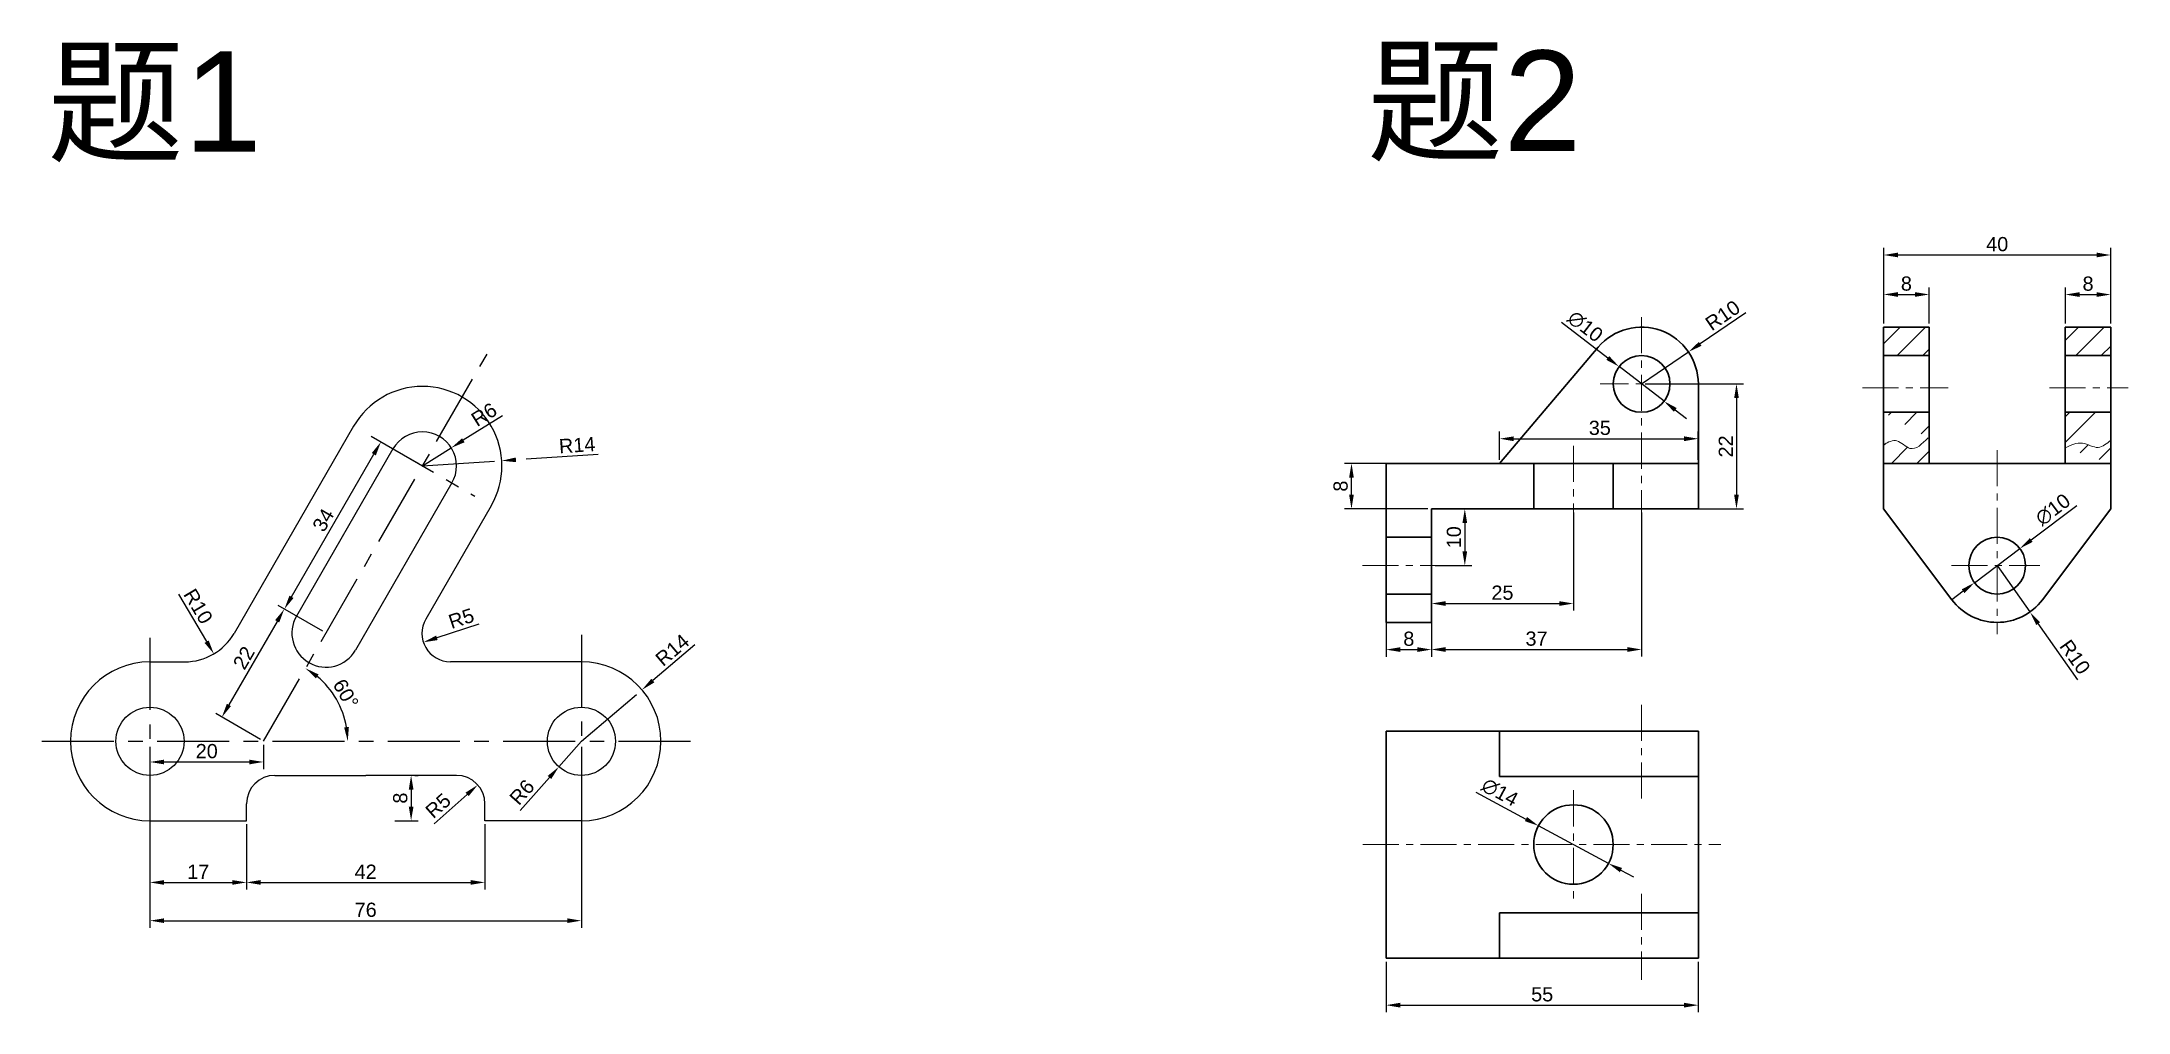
# Model space of a CAD drawing. Header units: millimetres. Extents: x 64 to 432, y 101 to 271.
import ezdxf

# ---------------------------------------------------------------- set-up
doc = ezdxf.new("R2010")
doc.units = ezdxf.units.MM
doc.linetypes.add('CENTER', pattern=[50.8, 31.75, -6.35, 6.35, -6.35])
doc.layers.add('注释', color=7, linetype='CENTER')
doc.styles.get("Standard").update_dxf_attribs({"font": 'arial.ttf'})
doc.dimstyles.new('ISO-25', dxfattribs={"dimtxt": 2.5, "dimasz": 2.5, "dimexe": 1.25, "dimexo": 0.625, "dimtad": 1, "dimtxsty": 'Standard', "dimcen": 2.5, "dimadec": 0, "dimazin": 0, "dimtfac": 1, "dimtmove": 0, "dimatfit": 3, "dimfxl": 1, "dimarcsym": 0})
pattern_1 = [(45, (-679.1364, -1379.2553), (-2.245064, 2.245064), [])]

# ---------------------------------------------------------------- blocks, each defined once
blk = doc.blocks.new('*D1')
at = {"layer": 'Defpoints', "color": 0, "linetype": 'Continuous', "ltscale": 0.4, "transparency": 16777216}
for p in [(83.21, 134.28), (100.21, 134.28), (100.21, 123.43)]:
    blk.add_point(p, dxfattribs=at)
at = {"layer": '注释', "color": 0, "linetype": 'Continuous', "lineweight": -2, "ltscale": 0.4, "transparency": 16777216}
for p, q in [((83.21, 133.66), (83.21, 122.18)), ((100.21, 133.66), (100.21, 122.18)), ((85.71, 123.43), (97.71, 123.43))]:
    blk.add_line(p, q, dxfattribs=at)
at = {"layer": '注释', "color": 0, "linetype": 'Continuous', "ltscale": 0.4, "transparency": 16777216}
for points in [[(85.71, 123.84), (85.71, 123.01), (83.21, 123.43)], [(97.71, 123.84), (97.71, 123.01), (100.21, 123.43)]]:
    blk.add_solid(points, dxfattribs=at)
at = {"layer": '注释', "color": 0, "linetype": 'Continuous', "ltscale": 0.4, "transparency": 16777216, "insert": (91.71, 125.31), "char_height": 2.5, "attachment_point": 5}
blk.add_mtext('17', dxfattribs=at)
blk = doc.blocks.new('*D2')
at = {"layer": 'Defpoints', "color": 0, "linetype": 'Continuous', "ltscale": 0.4, "transparency": 16777216}
for p in [(100.21, 134.28), (142.21, 134.28), (142.21, 123.43)]:
    blk.add_point(p, dxfattribs=at)
at = {"layer": '注释', "color": 0, "linetype": 'Continuous', "lineweight": -2, "ltscale": 0.4, "transparency": 16777216}
for p, q in [((100.21, 133.66), (100.21, 122.18)), ((142.21, 133.66), (142.21, 122.18)), ((102.71, 123.43), (139.71, 123.43))]:
    blk.add_line(p, q, dxfattribs=at)
at = {"layer": '注释', "color": 0, "linetype": 'Continuous', "ltscale": 0.4, "transparency": 16777216}
for points in [[(102.71, 123.84), (102.71, 123.01), (100.21, 123.43)], [(139.71, 123.84), (139.71, 123.01), (142.21, 123.43)]]:
    blk.add_solid(points, dxfattribs=at)
at = {"layer": '注释', "color": 0, "linetype": 'Continuous', "ltscale": 0.4, "transparency": 16777216, "insert": (121.21, 125.31), "char_height": 2.5, "attachment_point": 5}
blk.add_mtext('42', dxfattribs=at)
blk = doc.blocks.new('*D3')
at = {"layer": 'Defpoints', "color": 0, "linetype": 'Continuous', "ltscale": 0.4, "transparency": 16777216}
for p in [(129.21, 142.28), (125.7, 134.28), (129.21, 134.28)]:
    blk.add_point(p, dxfattribs=at)
at = {"layer": '注释', "color": 0, "linetype": 'Continuous', "lineweight": -2, "ltscale": 0.4, "transparency": 16777216}
for p, q in [((129.21, 139.78), (129.21, 136.78)), ((129.84, 142.28), (130.46, 142.28)), ((126.33, 134.28), (130.46, 134.28))]:
    blk.add_line(p, q, dxfattribs=at)
at = {"layer": '注释', "color": 0, "linetype": 'Continuous', "ltscale": 0.4, "transparency": 16777216}
for points in [[(128.8, 139.78), (129.63, 139.78), (129.21, 142.28)], [(128.8, 136.78), (129.63, 136.78), (129.21, 134.28)]]:
    blk.add_solid(points, dxfattribs=at)
at = {"layer": '注释', "color": 0, "linetype": 'Continuous', "ltscale": 0.4, "transparency": 16777216, "insert": (127.31, 138.28), "char_height": 2.5, "attachment_point": 5, "rotation": 90}
blk.add_mtext('8', dxfattribs=at)
blk = doc.blocks.new('*D4')
at = {"layer": 'Defpoints', "color": 0, "ltscale": 0.4, "transparency": 16777216}
for p in [(140.95, 140.6), (137.21, 137.28)]:
    blk.add_point(p, dxfattribs=at)
at = {"layer": '注释', "color": 0, "lineweight": -2, "ltscale": 0.4, "transparency": 16777216}
blk.add_line((133.25, 133.77), (139.08, 138.94), dxfattribs=at)
at = {"layer": '注释', "color": 0, "ltscale": 0.4, "transparency": 16777216}
blk.add_solid([(138.81, 139.25), (139.36, 138.63), (140.95, 140.6)], dxfattribs=at)
at = {"layer": '注释', "color": 0, "ltscale": 0.4, "transparency": 16777216, "insert": (133.97, 136.94), "char_height": 2.5, "attachment_point": 5, "rotation": 41.574}
blk.add_mtext('R5', dxfattribs=at)
blk = doc.blocks.new('*D5')
at = {"layer": 'Defpoints', "color": 0, "ltscale": 0.4, "transparency": 16777216}
for p in [(159.21, 148.28), (155.24, 143.79)]:
    blk.add_point(p, dxfattribs=at)
at = {"layer": '注释', "color": 0, "lineweight": -2, "ltscale": 0.4, "transparency": 16777216}
for p, q in [((159.21, 148.28), (155.24, 143.79)), ((148.43, 136.09), (153.58, 141.92))]:
    blk.add_line(p, q, dxfattribs=at)
at = {"layer": '注释', "color": 0, "ltscale": 0.4, "transparency": 16777216}
blk.add_solid([(153.27, 142.19), (153.89, 141.64), (155.24, 143.79)], dxfattribs=at)
at = {"layer": '注释', "color": 0, "ltscale": 0.4, "transparency": 16777216, "insert": (148.75, 139.32), "char_height": 2.5, "attachment_point": 5, "rotation": 48.518}
blk.add_mtext('R6', dxfattribs=at)
blk = doc.blocks.new('*D6')
at = {"layer": 'Defpoints', "color": 0, "ltscale": 0.4, "transparency": 16777216}
for p in [(169.88, 157.35), (159.21, 148.28)]:
    blk.add_point(p, dxfattribs=at)
at = {"layer": '注释', "color": 0, "lineweight": -2, "ltscale": 0.4, "transparency": 16777216}
for p, q in [((179.19, 165.26), (171.79, 158.97)), ((159.21, 148.28), (169.88, 157.35))]:
    blk.add_line(p, q, dxfattribs=at)
at = {"layer": '注释', "color": 0, "ltscale": 0.4, "transparency": 16777216}
blk.add_solid([(171.52, 159.29), (172.06, 158.65), (169.88, 157.35)], dxfattribs=at)
at = {"layer": '注释', "color": 0, "ltscale": 0.4, "transparency": 16777216, "insert": (175.22, 164.36), "char_height": 2.5, "attachment_point": 5, "rotation": 40.3598}
blk.add_mtext('R14', dxfattribs=at)
blk = doc.blocks.new('*D7')
at = {"layer": 'Defpoints', "color": 0, "ltscale": 0.4, "transparency": 16777216}
for p in [(89.36, 172.28), (94.46, 163.69)]:
    blk.add_point(p, dxfattribs=at)
at = {"layer": '注释', "color": 0, "lineweight": -2, "ltscale": 0.4, "transparency": 16777216}
blk.add_line((88.22, 174.19), (93.19, 165.84), dxfattribs=at)
at = {"layer": '注释', "color": 0, "ltscale": 0.4, "transparency": 16777216}
blk.add_solid([(93.55, 166.05), (92.83, 165.62), (94.46, 163.69)], dxfattribs=at)
at = {"layer": '注释', "color": 0, "ltscale": 0.4, "transparency": 16777216, "insert": (91.7, 172.06), "char_height": 2.5, "attachment_point": 5, "rotation": 300.7182}
blk.add_mtext('R10', dxfattribs=at)
blk = doc.blocks.new('*D8')
at = {"layer": 'Defpoints', "color": 0, "ltscale": 0.4, "transparency": 16777216}
for p in [(131.21, 196.78), (145.18, 197.7)]:
    blk.add_point(p, dxfattribs=at)
at = {"layer": '注释', "color": 0, "lineweight": -2, "ltscale": 0.4, "transparency": 16777216}
for p, q in [((162.18, 198.81), (147.68, 197.86)), ((131.21, 196.78), (145.18, 197.7))]:
    blk.add_line(p, q, dxfattribs=at)
at = {"layer": '注释', "color": 0, "ltscale": 0.4, "transparency": 16777216}
blk.add_solid([(147.65, 198.27), (147.7, 197.44), (145.18, 197.7)], dxfattribs=at)
at = {"layer": '注释', "color": 0, "ltscale": 0.4, "transparency": 16777216, "insert": (158.45, 200.45), "char_height": 2.5, "attachment_point": 5, "rotation": 3.745}
blk.add_mtext('R14', dxfattribs=at)
blk = doc.blocks.new('*D9')
at = {"layer": 'Defpoints', "color": 0, "ltscale": 0.4, "transparency": 16777216}
for p in [(136.29, 199.97), (131.21, 196.78)]:
    blk.add_point(p, dxfattribs=at)
at = {"layer": '注释', "color": 0, "lineweight": -2, "ltscale": 0.4, "transparency": 16777216}
for p, q in [((145.31, 205.63), (138.41, 201.3)), ((131.21, 196.78), (136.29, 199.97))]:
    blk.add_line(p, q, dxfattribs=at)
at = {"layer": '注释', "color": 0, "ltscale": 0.4, "transparency": 16777216}
blk.add_solid([(138.19, 201.65), (138.63, 200.95), (136.29, 199.97)], dxfattribs=at)
at = {"layer": '注释', "color": 0, "ltscale": 0.4, "transparency": 16777216, "insert": (142.06, 205.83), "char_height": 2.5, "attachment_point": 5, "rotation": 32.114}
blk.add_mtext('R6', dxfattribs=at)
blk = doc.blocks.new('*D10')
at = {"layer": 'Defpoints', "color": 0, "ltscale": 0.4, "transparency": 16777216}
for p in [(131.37, 165.72), (136.12, 167.28)]:
    blk.add_point(p, dxfattribs=at)
at = {"layer": '注释', "color": 0, "lineweight": -2, "ltscale": 0.4, "transparency": 16777216}
blk.add_line((141.16, 168.94), (133.75, 166.5), dxfattribs=at)
at = {"layer": '注释', "color": 0, "ltscale": 0.4, "transparency": 16777216}
blk.add_solid([(133.62, 166.9), (133.88, 166.11), (131.37, 165.72)], dxfattribs=at)
at = {"layer": '注释', "color": 0, "ltscale": 0.4, "transparency": 16777216, "insert": (138.05, 169.91), "char_height": 2.5, "attachment_point": 5, "rotation": 18.2375}
blk.add_mtext('R5', dxfattribs=at)
blk = doc.blocks.new('*D11')
at = {"layer": 'Defpoints', "color": 0, "linetype": 'Continuous', "ltscale": 0.4, "transparency": 16777216}
for p in [(123.89, 201.01), (131.21, 196.78), (114.21, 167.34)]:
    blk.add_point(p, dxfattribs=at)
at = {"layer": '注释', "color": 0, "linetype": 'Continuous', "lineweight": -2, "ltscale": 0.4, "transparency": 16777216}
for p, q in [((108.14, 173.73), (122.64, 198.84)), ((130.67, 197.09), (122.81, 201.63)), ((113.67, 167.65), (105.81, 172.19))]:
    blk.add_line(p, q, dxfattribs=at)
at = {"layer": '注释', "color": 0, "linetype": 'Continuous', "ltscale": 0.4, "transparency": 16777216}
for points in [[(122.28, 199.05), (123, 198.63), (123.89, 201.01)], [(107.78, 173.94), (108.5, 173.52), (106.89, 171.56)]]:
    blk.add_solid(points, dxfattribs=at)
at = {"layer": '注释', "color": 0, "linetype": 'Continuous', "ltscale": 0.4, "transparency": 16777216, "insert": (113.75, 187.24), "char_height": 2.5, "attachment_point": 5, "rotation": 60}
blk.add_mtext('34', dxfattribs=at)
blk = doc.blocks.new('*D12')
at = {"layer": 'Defpoints', "color": 0, "linetype": 'Continuous', "ltscale": 0.4, "transparency": 16777216}
for p in [(114.21, 167.34), (95.87, 152.52), (103.21, 148.28)]:
    blk.add_point(p, dxfattribs=at)
at = {"layer": '注释', "color": 0, "linetype": 'Continuous', "lineweight": -2, "ltscale": 0.4, "transparency": 16777216}
for p, q in [((105.62, 169.41), (97.12, 154.69)), ((113.67, 167.65), (105.79, 172.2)), ((102.67, 148.6), (94.79, 153.15))]:
    blk.add_line(p, q, dxfattribs=at)
at = {"layer": '注释', "color": 0, "linetype": 'Continuous', "ltscale": 0.4, "transparency": 16777216}
for points in [[(105.26, 169.62), (105.98, 169.2), (106.87, 171.57)], [(96.76, 154.9), (97.48, 154.48), (95.87, 152.52)]]:
    blk.add_solid(points, dxfattribs=at)
at = {"layer": '注释', "color": 0, "linetype": 'Continuous', "ltscale": 0.4, "transparency": 16777216, "insert": (99.74, 162.99), "char_height": 2.5, "attachment_point": 5, "rotation": 60}
blk.add_mtext('22', dxfattribs=at)
blk = doc.blocks.new('*D13')
at = {"layer": 'Defpoints', "color": 0, "linetype": 'Continuous', "ltscale": 0.4, "transparency": 16777216}
for p in [(83.21, 147.94), (159.21, 147.94), (159.21, 116.69)]:
    blk.add_point(p, dxfattribs=at)
at = {"layer": '注释', "color": 0, "linetype": 'Continuous', "lineweight": -2, "ltscale": 0.4, "transparency": 16777216}
for p, q in [((83.21, 147.31), (83.21, 115.44)), ((159.21, 147.31), (159.21, 115.44)), ((85.71, 116.69), (156.71, 116.69))]:
    blk.add_line(p, q, dxfattribs=at)
at = {"layer": '注释', "color": 0, "linetype": 'Continuous', "ltscale": 0.4, "transparency": 16777216}
for points in [[(85.71, 117.11), (85.71, 116.28), (83.21, 116.69)], [(156.71, 117.11), (156.71, 116.28), (159.21, 116.69)]]:
    blk.add_solid(points, dxfattribs=at)
at = {"layer": '注释', "color": 0, "linetype": 'Continuous', "ltscale": 0.4, "transparency": 16777216, "insert": (121.21, 118.6), "char_height": 2.5, "attachment_point": 5}
blk.add_mtext('76', dxfattribs=at)
blk = doc.blocks.new('*D14')
at = {"layer": 'Defpoints', "color": 0, "linetype": 'Continuous', "ltscale": 0.4, "transparency": 16777216}
for p in [(143.1, 217.37), (117.15, 153.36), (64.15, 148.28), (103.21, 148.28), (178.99, 148.28)]:
    blk.add_point(p, dxfattribs=at)
at = {"layer": '注释', "color": 0, "linetype": 'Continuous', "lineweight": -2, "ltscale": 0.4, "transparency": 16777216}
blk.add_arc((103.21, 148.28), 14.83, 9.6672, 50.3328, dxfattribs=at)
at = {"layer": '注释', "color": 0, "linetype": 'Continuous', "ltscale": 0.4, "transparency": 16777216}
for points in [[(112.44, 159.36), (112.92, 160.05), (110.63, 161.13)], [(118.25, 150.81), (117.42, 150.74), (118.05, 148.28)]]:
    blk.add_solid(points, dxfattribs=at)
at = {"layer": '注释', "color": 0, "linetype": 'Continuous', "ltscale": 0.4, "transparency": 16777216, "insert": (117.71, 156.65), "char_height": 2.5, "attachment_point": 5, "rotation": 300}
blk.add_mtext('60°', dxfattribs=at)
blk = doc.blocks.new('*D15')
at = {"layer": 'Defpoints', "color": 0, "linetype": 'Continuous', "ltscale": 0.4, "transparency": 16777216}
for p in [(83.21, 147.94), (103.21, 148.28), (103.21, 144.64)]:
    blk.add_point(p, dxfattribs=at)
at = {"layer": '注释', "color": 0, "linetype": 'Continuous', "lineweight": -2, "ltscale": 0.4, "transparency": 16777216}
for p, q in [((83.21, 147.31), (83.21, 143.39)), ((103.21, 147.66), (103.21, 143.39)), ((85.71, 144.64), (100.71, 144.64))]:
    blk.add_line(p, q, dxfattribs=at)
at = {"layer": '注释', "color": 0, "linetype": 'Continuous', "ltscale": 0.4, "transparency": 16777216}
for points in [[(85.71, 145.05), (85.71, 144.22), (83.21, 144.64)], [(100.71, 145.05), (100.71, 144.22), (103.21, 144.64)]]:
    blk.add_solid(points, dxfattribs=at)
at = {"layer": '注释', "color": 0, "linetype": 'Continuous', "ltscale": 0.4, "transparency": 16777216, "insert": (93.21, 146.54), "char_height": 2.5, "attachment_point": 5}
blk.add_mtext('20', dxfattribs=at)
blk = doc.blocks.new('*D34')
at = {"layer": 'Defpoints', "color": 0, "linetype": 'Continuous', "ltscale": 0.2, "transparency": 16777216}
for p in [(294.86, 197.22), (308.95, 197.22), (308.95, 189.22)]:
    blk.add_point(p, dxfattribs=at)
at = {"layer": '注释', "color": 0, "linetype": 'Continuous', "lineweight": -2, "ltscale": 0.2, "transparency": 16777216}
for p, q in [((308.33, 197.22), (293.61, 197.22)), ((294.86, 191.72), (294.86, 194.72)), ((308.33, 189.22), (293.61, 189.22))]:
    blk.add_line(p, q, dxfattribs=at)
at = {"layer": '注释', "color": 0, "linetype": 'Continuous', "ltscale": 0.2, "transparency": 16777216}
for points in [[(294.44, 194.72), (295.27, 194.72), (294.86, 197.22)], [(294.44, 191.72), (295.27, 191.72), (294.86, 189.22)]]:
    blk.add_solid(points, dxfattribs=at)
at = {"layer": '注释', "color": 0, "linetype": 'Continuous', "lineweight": 15, "ltscale": 0.2, "transparency": 16777216, "insert": (292.95, 193.22), "char_height": 2.5, "attachment_point": 5, "rotation": 90}
blk.add_mtext('8', dxfattribs=at)
blk = doc.blocks.new('*D35')
at = {"layer": 'Defpoints', "color": 0, "linetype": 'Continuous', "ltscale": 0.2, "transparency": 16777216}
for p in [(300.95, 174.22), (308.95, 174.22), (308.95, 164.43)]:
    blk.add_point(p, dxfattribs=at)
at = {"layer": '注释', "color": 0, "linetype": 'Continuous', "lineweight": -2, "ltscale": 0.2, "transparency": 16777216}
for p, q in [((300.95, 173.6), (300.95, 163.18)), ((308.95, 173.6), (308.95, 163.18)), ((303.45, 164.43), (306.45, 164.43))]:
    blk.add_line(p, q, dxfattribs=at)
at = {"layer": '注释', "color": 0, "linetype": 'Continuous', "ltscale": 0.2, "transparency": 16777216}
for points in [[(303.45, 164.85), (303.45, 164.02), (300.95, 164.43)], [(306.45, 164.85), (306.45, 164.02), (308.95, 164.43)]]:
    blk.add_solid(points, dxfattribs=at)
at = {"layer": '注释', "color": 0, "linetype": 'Continuous', "lineweight": 15, "ltscale": 0.2, "transparency": 16777216, "insert": (304.95, 166.33), "char_height": 2.5, "attachment_point": 5}
blk.add_mtext('8', dxfattribs=at)
blk = doc.blocks.new('*D36')
at = {"layer": 'Defpoints', "color": 0, "linetype": 'Continuous', "ltscale": 0.2, "transparency": 16777216}
for p in [(308.95, 189.22), (345.95, 189.22), (345.95, 164.45)]:
    blk.add_point(p, dxfattribs=at)
at = {"layer": '注释', "color": 0, "linetype": 'Continuous', "lineweight": -2, "ltscale": 0.2, "transparency": 16777216}
for p, q in [((308.95, 188.6), (308.95, 163.2)), ((345.95, 188.6), (345.95, 163.2)), ((311.45, 164.45), (343.45, 164.45))]:
    blk.add_line(p, q, dxfattribs=at)
at = {"layer": '注释', "color": 0, "linetype": 'Continuous', "ltscale": 0.2, "transparency": 16777216}
for points in [[(311.45, 164.87), (311.45, 164.03), (308.95, 164.45)], [(343.45, 164.87), (343.45, 164.03), (345.95, 164.45)]]:
    blk.add_solid(points, dxfattribs=at)
at = {"layer": '注释', "color": 0, "linetype": 'Continuous', "lineweight": 15, "ltscale": 0.2, "transparency": 16777216, "insert": (327.45, 166.35), "char_height": 2.5, "attachment_point": 5}
blk.add_mtext('37', dxfattribs=at)
blk = doc.blocks.new('*D37')
at = {"layer": 'Defpoints', "color": 0, "linetype": 'Continuous', "ltscale": 0.2, "transparency": 16777216}
for p in [(355.95, 201.57), (320.95, 197.22), (355.95, 197.22)]:
    blk.add_point(p, dxfattribs=at)
at = {"layer": '注释', "color": 0, "linetype": 'Continuous', "lineweight": -2, "ltscale": 0.2, "transparency": 16777216}
for p, q in [((320.95, 197.85), (320.95, 202.82)), ((355.95, 197.85), (355.95, 202.82)), ((323.45, 201.57), (353.45, 201.57))]:
    blk.add_line(p, q, dxfattribs=at)
at = {"layer": '注释', "color": 0, "linetype": 'Continuous', "ltscale": 0.2, "transparency": 16777216}
for points in [[(323.45, 201.99), (323.45, 201.15), (320.95, 201.57)], [(353.45, 201.99), (353.45, 201.15), (355.95, 201.57)]]:
    blk.add_solid(points, dxfattribs=at)
at = {"layer": '注释', "color": 0, "linetype": 'Continuous', "lineweight": 15, "ltscale": 0.2, "transparency": 16777216, "insert": (338.6, 203.47), "char_height": 2.5, "attachment_point": 5}
blk.add_mtext('35', dxfattribs=at)
blk = doc.blocks.new('*D38')
at = {"layer": 'Defpoints', "color": 0, "linetype": 'Continuous', "ltscale": 0.2, "transparency": 16777216}
for p in [(345.95, 211.22), (345.95, 189.22), (362.67, 189.22)]:
    blk.add_point(p, dxfattribs=at)
at = {"layer": '注释', "color": 0, "linetype": 'Continuous', "lineweight": -2, "ltscale": 0.2, "transparency": 16777216}
for p, q in [((346.58, 211.22), (363.92, 211.22)), ((362.67, 208.72), (362.67, 191.72)), ((346.58, 189.22), (363.92, 189.22))]:
    blk.add_line(p, q, dxfattribs=at)
at = {"layer": '注释', "color": 0, "linetype": 'Continuous', "ltscale": 0.2, "transparency": 16777216}
for points in [[(362.26, 208.72), (363.09, 208.72), (362.67, 211.22)], [(362.26, 191.72), (363.09, 191.72), (362.67, 189.22)]]:
    blk.add_solid(points, dxfattribs=at)
at = {"layer": '注释', "color": 0, "linetype": 'Continuous', "lineweight": 15, "ltscale": 0.2, "transparency": 16777216, "insert": (360.79, 200.22), "char_height": 2.5, "attachment_point": 5, "rotation": 90}
blk.add_mtext('22', dxfattribs=at)
blk = doc.blocks.new('*D39')
at = {"layer": 'Defpoints', "color": 0, "linetype": 'Continuous', "ltscale": 0.2, "transparency": 16777216}
for p in [(308.95, 189.22), (308.95, 179.22), (314.82, 179.22)]:
    blk.add_point(p, dxfattribs=at)
at = {"layer": '注释', "color": 0, "linetype": 'Continuous', "lineweight": -2, "ltscale": 0.2, "transparency": 16777216}
for p, q in [((309.58, 189.22), (316.07, 189.22)), ((314.82, 186.72), (314.82, 181.72)), ((309.58, 179.22), (316.07, 179.22))]:
    blk.add_line(p, q, dxfattribs=at)
at = {"layer": '注释', "color": 0, "linetype": 'Continuous', "ltscale": 0.2, "transparency": 16777216}
for points in [[(314.4, 186.72), (315.23, 186.72), (314.82, 189.22)], [(314.4, 181.72), (315.23, 181.72), (314.82, 179.22)]]:
    blk.add_solid(points, dxfattribs=at)
at = {"layer": '注释', "color": 0, "linetype": 'Continuous', "lineweight": 15, "ltscale": 0.2, "transparency": 16777216, "insert": (312.91, 184.22), "char_height": 2.5, "attachment_point": 5, "rotation": 90}
blk.add_mtext('10', dxfattribs=at)
blk = doc.blocks.new('*D40')
at = {"layer": 'Defpoints', "color": 0, "linetype": 'Continuous', "ltscale": 0.2, "transparency": 16777216}
for p in [(308.95, 189.22), (333.95, 189.22), (333.95, 172.55)]:
    blk.add_point(p, dxfattribs=at)
at = {"layer": '注释', "color": 0, "linetype": 'Continuous', "lineweight": -2, "ltscale": 0.2, "transparency": 16777216}
for p, q in [((308.95, 188.6), (308.95, 171.3)), ((333.95, 188.6), (333.95, 171.3)), ((311.45, 172.55), (331.45, 172.55))]:
    blk.add_line(p, q, dxfattribs=at)
at = {"layer": '注释', "color": 0, "linetype": 'Continuous', "ltscale": 0.2, "transparency": 16777216}
for points in [[(311.45, 172.96), (311.45, 172.13), (308.95, 172.55)], [(331.45, 172.96), (331.45, 172.13), (333.95, 172.55)]]:
    blk.add_solid(points, dxfattribs=at)
at = {"layer": '注释', "color": 0, "linetype": 'Continuous', "lineweight": 15, "ltscale": 0.2, "transparency": 16777216, "insert": (321.45, 174.45), "char_height": 2.5, "attachment_point": 5}
blk.add_mtext('25', dxfattribs=at)
blk = doc.blocks.new('*D41')
at = {"layer": 'Defpoints', "color": 0, "linetype": 'Continuous', "ltscale": 0.2, "transparency": 16777216}
for p in [(300.95, 110.09), (355.95, 110.09), (355.95, 101.81)]:
    blk.add_point(p, dxfattribs=at)
at = {"layer": '注释', "color": 0, "linetype": 'Continuous', "lineweight": -2, "ltscale": 0.2, "transparency": 16777216}
for p, q in [((300.95, 109.47), (300.95, 100.56)), ((355.95, 109.47), (355.95, 100.56)), ((303.45, 101.81), (353.45, 101.81))]:
    blk.add_line(p, q, dxfattribs=at)
at = {"layer": '注释', "color": 0, "linetype": 'Continuous', "ltscale": 0.2, "transparency": 16777216}
for points in [[(303.45, 102.23), (303.45, 101.39), (300.95, 101.81)], [(353.45, 102.23), (353.45, 101.39), (355.95, 101.81)]]:
    blk.add_solid(points, dxfattribs=at)
at = {"layer": '注释', "color": 0, "linetype": 'Continuous', "lineweight": 15, "ltscale": 0.2, "transparency": 16777216, "insert": (328.45, 103.71), "char_height": 2.5, "attachment_point": 5}
blk.add_mtext('55', dxfattribs=at)
blk = doc.blocks.new('*D42')
at = {"layer": 'Defpoints', "color": 0, "linetype": 'Continuous', "ltscale": 0.2, "transparency": 16777216}
for p in [(428.6, 233.93), (388.6, 221.22), (428.6, 221.22)]:
    blk.add_point(p, dxfattribs=at)
at = {"layer": '注释', "color": 0, "linetype": 'Continuous', "lineweight": -2, "ltscale": 0.2, "transparency": 16777216}
for p, q in [((388.6, 221.85), (388.6, 235.18)), ((391.1, 233.93), (426.1, 233.93)), ((428.6, 221.85), (428.6, 235.18))]:
    blk.add_line(p, q, dxfattribs=at)
at = {"layer": '注释', "color": 0, "linetype": 'Continuous', "ltscale": 0.2, "transparency": 16777216}
for points in [[(391.1, 234.35), (391.1, 233.52), (388.6, 233.93)], [(426.1, 234.35), (426.1, 233.52), (428.6, 233.93)]]:
    blk.add_solid(points, dxfattribs=at)
at = {"layer": '注释', "color": 0, "linetype": 'Continuous', "lineweight": 15, "ltscale": 0.2, "transparency": 16777216, "insert": (408.6, 235.83), "char_height": 2.5, "attachment_point": 5}
blk.add_mtext('40', dxfattribs=at)
blk = doc.blocks.new('*D43')
at = {"layer": 'Defpoints', "color": 0, "linetype": 'Continuous', "ltscale": 0.2, "transparency": 16777216}
for p in [(396.6, 226.98), (388.6, 221.22), (396.6, 221.22)]:
    blk.add_point(p, dxfattribs=at)
at = {"layer": '注释', "color": 0, "linetype": 'Continuous', "lineweight": -2, "ltscale": 0.2, "transparency": 16777216}
for p, q in [((388.6, 221.85), (388.6, 228.23)), ((396.6, 221.85), (396.6, 228.23)), ((391.1, 226.98), (394.1, 226.98))]:
    blk.add_line(p, q, dxfattribs=at)
at = {"layer": '注释', "color": 0, "linetype": 'Continuous', "ltscale": 0.2, "transparency": 16777216}
for points in [[(391.1, 227.39), (391.1, 226.56), (388.6, 226.98)], [(394.1, 227.39), (394.1, 226.56), (396.6, 226.98)]]:
    blk.add_solid(points, dxfattribs=at)
at = {"layer": '注释', "color": 0, "linetype": 'Continuous', "lineweight": 15, "ltscale": 0.2, "transparency": 16777216, "insert": (392.6, 228.88), "char_height": 2.5, "attachment_point": 5}
blk.add_mtext('8', dxfattribs=at)
blk = doc.blocks.new('*D44')
at = {"layer": 'Defpoints', "color": 0, "linetype": 'Continuous', "ltscale": 0.2, "transparency": 16777216}
for p in [(428.6, 226.96), (420.6, 221.22), (428.6, 221.22)]:
    blk.add_point(p, dxfattribs=at)
at = {"layer": '注释', "color": 0, "linetype": 'Continuous', "lineweight": -2, "ltscale": 0.2, "transparency": 16777216}
for p, q in [((420.6, 221.85), (420.6, 228.21)), ((428.6, 221.85), (428.6, 228.21)), ((423.1, 226.96), (426.1, 226.96))]:
    blk.add_line(p, q, dxfattribs=at)
at = {"layer": '注释', "color": 0, "linetype": 'Continuous', "ltscale": 0.2, "transparency": 16777216}
for points in [[(423.1, 227.38), (423.1, 226.55), (420.6, 226.96)], [(426.1, 227.38), (426.1, 226.55), (428.6, 226.96)]]:
    blk.add_solid(points, dxfattribs=at)
at = {"layer": '注释', "color": 0, "linetype": 'Continuous', "lineweight": 15, "ltscale": 0.2, "transparency": 16777216, "insert": (424.6, 228.87), "char_height": 2.5, "attachment_point": 5}
blk.add_mtext('8', dxfattribs=at)
blk = doc.blocks.new('*D45')
at = {"layer": 'Defpoints', "color": 0, "linetype": 'Continuous', "ltscale": 0.2, "transparency": 16777216}
for p in [(354.21, 216.86), (345.95, 211.22)]:
    blk.add_point(p, dxfattribs=at)
at = {"layer": '注释', "color": 0, "linetype": 'Continuous', "lineweight": -2, "ltscale": 0.2, "transparency": 16777216}
for p, q in [((364.3, 223.75), (356.28, 218.27)), ((345.95, 211.22), (354.21, 216.86))]:
    blk.add_line(p, q, dxfattribs=at)
at = {"layer": '注释', "color": 0, "linetype": 'Continuous', "ltscale": 0.2, "transparency": 16777216}
blk.add_solid([(356.04, 218.62), (356.51, 217.93), (354.21, 216.86)], dxfattribs=at)
at = {"layer": '注释', "color": 0, "linetype": 'Continuous', "lineweight": 15, "ltscale": 0.2, "transparency": 16777216, "insert": (360.25, 223.29), "char_height": 2.5, "attachment_point": 5, "rotation": 34.3288}
blk.add_mtext('R10', dxfattribs=at)
blk = doc.blocks.new('*D46')
at = {"layer": 'Defpoints', "color": 0, "linetype": 'Continuous', "ltscale": 0.2, "transparency": 16777216}
for p in [(341.99, 214.27), (349.92, 208.17)]:
    blk.add_point(p, dxfattribs=at)
at = {"layer": '注释', "color": 0, "linetype": 'Continuous', "lineweight": -2, "ltscale": 0.2, "transparency": 16777216}
for p, q in [((331.84, 222.08), (340.01, 215.79)), ((349.92, 208.17), (341.99, 214.27)), ((351.9, 206.65), (353.88, 205.13))]:
    blk.add_line(p, q, dxfattribs=at)
at = {"layer": '注释', "color": 0, "linetype": 'Continuous', "ltscale": 0.2, "transparency": 16777216}
for points in [[(340.26, 216.12), (339.75, 215.46), (341.99, 214.27)], [(352.15, 206.98), (351.64, 206.32), (349.92, 208.17)]]:
    blk.add_solid(points, dxfattribs=at)
at = {"layer": '注释', "color": 0, "linetype": 'Continuous', "lineweight": 15, "ltscale": 0.2, "transparency": 16777216, "insert": (336.03, 221.34), "char_height": 2.5, "attachment_point": 5, "rotation": 322.4427}
blk.add_mtext('∅10', dxfattribs=at)
blk = doc.blocks.new('*D47')
at = {"layer": 'Defpoints', "color": 0, "linetype": 'Continuous', "ltscale": 0.2, "transparency": 16777216}
for p in [(327.79, 133.4), (340.12, 126.78)]:
    blk.add_point(p, dxfattribs=at)
at = {"layer": '注释', "color": 0, "linetype": 'Continuous', "lineweight": -2, "ltscale": 0.2, "transparency": 16777216}
for p, q in [((316.74, 139.33), (325.58, 134.58)), ((340.12, 126.78), (327.79, 133.4)), ((342.32, 125.6), (344.53, 124.42))]:
    blk.add_line(p, q, dxfattribs=at)
at = {"layer": '注释', "color": 0, "linetype": 'Continuous', "ltscale": 0.2, "transparency": 16777216}
for points in [[(325.78, 134.95), (325.39, 134.22), (327.79, 133.4)], [(342.52, 125.97), (342.13, 125.23), (340.12, 126.78)]]:
    blk.add_solid(points, dxfattribs=at)
at = {"layer": '注释', "color": 0, "linetype": 'Continuous', "lineweight": 15, "ltscale": 0.2, "transparency": 16777216, "insert": (320.99, 139.29), "char_height": 2.5, "attachment_point": 5, "rotation": 331.7764}
blk.add_mtext('∅14', dxfattribs=at)
blk = doc.blocks.new('*D48')
at = {"layer": 'Defpoints', "color": 0, "linetype": 'Continuous', "ltscale": 0.2, "transparency": 16777216}
for p in [(412.59, 182.23), (404.6, 176.22)]:
    blk.add_point(p, dxfattribs=at)
at = {"layer": '注释', "color": 0, "linetype": 'Continuous', "lineweight": -2, "ltscale": 0.2, "transparency": 16777216}
for p, q in [((422.61, 189.77), (414.59, 183.73)), ((404.6, 176.22), (412.59, 182.23)), ((402.6, 174.71), (400.61, 173.21))]:
    blk.add_line(p, q, dxfattribs=at)
at = {"layer": '注释', "color": 0, "linetype": 'Continuous', "ltscale": 0.2, "transparency": 16777216}
for points in [[(414.34, 184.06), (414.84, 183.4), (412.59, 182.23)], [(402.35, 175.05), (402.85, 174.38), (404.6, 176.22)]]:
    blk.add_solid(points, dxfattribs=at)
at = {"layer": '注释', "color": 0, "linetype": 'Continuous', "lineweight": 15, "ltscale": 0.2, "transparency": 16777216, "insert": (418.41, 189.08), "char_height": 2.5, "attachment_point": 5, "rotation": 36.9631}
blk.add_mtext('∅10', dxfattribs=at)
blk = doc.blocks.new('*D49')
at = {"layer": 'Defpoints', "color": 0, "linetype": 'Continuous', "ltscale": 0.2, "transparency": 16777216}
for p in [(408.6, 179.22), (414.37, 171.06)]:
    blk.add_point(p, dxfattribs=at)
at = {"layer": '注释', "color": 0, "linetype": 'Continuous', "lineweight": -2, "ltscale": 0.2, "transparency": 16777216}
for p, q in [((408.6, 179.22), (414.37, 171.06)), ((422.83, 159.09), (415.81, 169.01))]:
    blk.add_line(p, q, dxfattribs=at)
at = {"layer": '注释', "color": 0, "linetype": 'Continuous', "ltscale": 0.2, "transparency": 16777216}
blk.add_solid([(416.15, 169.26), (415.47, 168.77), (414.37, 171.06)], dxfattribs=at)
at = {"layer": '注释', "color": 0, "linetype": 'Continuous', "lineweight": 15, "ltscale": 0.2, "transparency": 16777216, "insert": (422.3, 163.13), "char_height": 2.5, "attachment_point": 5, "rotation": 305.2544}
blk.add_mtext('R10', dxfattribs=at)

msp = doc.modelspace()

# ---------------------------------------------------------------- hatches: boundary and pattern name
at = {"layer": '注释', "linetype": 'Continuous', "lineweight": 15, "ltscale": 0.2}
h = msp.add_hatch(dxfattribs=at)
h.set_pattern_fill('ANSI31', color=256)
h.set_pattern_definition(pattern_1)
h.paths.add_polyline_path([(396.596, 216.222), (396.596, 221.222), (388.596, 221.222), (388.596, 216.222)])
h = msp.add_hatch(dxfattribs=at)
h.set_pattern_fill('ANSI31', color=256)
h.set_pattern_definition(pattern_1)
edge = h.paths.add_edge_path()
edge.add_spline(control_points=[(388.596, 200.57), (389.397, 200.977), (391.075, 201.829), (393.511, 198.81), (395.361, 200.65), (396.439, 201.722)], knot_values=[0, 0, 0, 0, 2.4255035, 5.076994, 8.7768372, 8.7768372, 8.7768372, 8.7768372], degree=3, periodic=0)
edge.add_line((388.596, 206.222), (396.596, 206.222))
edge.add_line((396.596, 206.222), (396.596, 197.222))
edge.add_line((388.596, 197.222), (388.596, 221.222))
h = msp.add_hatch(dxfattribs=at)
h.set_pattern_fill('ANSI31', color=256)
h.set_pattern_definition(pattern_1)
h.paths.add_polyline_path([(428.596, 216.222), (428.596, 221.222), (420.596, 221.222), (420.596, 216.222)])
edge = h.paths.add_edge_path()
edge.add_line((420.596, 206.222), (428.596, 206.222))
edge.add_line((420.596, 206.222), (420.596, 197.222))
h = msp.add_hatch(dxfattribs=at)
h.set_pattern_fill('ANSI31', color=256)
h.set_pattern_definition(pattern_1)
edge = h.paths.add_edge_path()
edge.add_spline(control_points=[(420.596, 199.976), (421.593, 200.453), (423.507, 201.369), (426.358, 199.4), (427.879, 200.706), (428.596, 201.322)], knot_values=[0, 0, 0, 0, 3.1216116, 5.9878152, 8.5468795, 8.5468795, 8.5468795, 8.5468795], degree=3, periodic=0)
edge.add_line((428.596, 221.222), (428.596, 197.222))

# ---------------------------------------------------------------- linework, layer by layer
at = {"lineweight": 30}
for p, q in [((388.596, 197.222), (388.596, 221.222)), ((388.596, 221.222), (396.596, 221.222)), ((396.596, 221.222), (396.596, 206.222)), ((420.596, 221.222), (428.596, 221.222)), ((428.596, 221.222), (420.596, 221.222)), ((420.596, 221.222), (420.596, 206.222)), ((428.596, 221.222), (428.596, 197.222)), ((320.953, 197.222), (338.329, 217.693)), ((388.596, 216.222), (396.596, 216.222)), ((420.596, 216.222), (428.596, 216.222)), ((355.953, 189.222), (355.953, 211.222)), ((388.596, 206.222), (396.596, 206.222)), ((396.596, 206.222), (396.596, 197.222)), ((420.596, 206.222), (428.596, 206.222)), ((420.596, 206.222), (420.596, 197.222)), ((300.953, 169.222), (300.953, 197.222)), ((300.953, 197.222), (355.953, 197.222)), ((326.953, 197.222), (326.953, 189.222)), ((340.953, 197.222), (340.953, 189.222)), ((388.596, 197.222), (388.596, 189.222)), ((388.596, 197.222), (428.596, 197.222)), ((428.596, 197.222), (428.596, 189.222)), ((308.953, 169.222), (308.953, 189.222)), ((308.953, 189.222), (355.953, 189.222)), ((388.596, 189.222), (400.596, 173.222)), ((428.596, 189.222), (416.596, 173.222)), ((300.953, 184.222), (308.953, 184.222)), ((308.953, 174.222), (300.953, 174.222)), ((300.953, 169.222), (308.953, 169.222)), ((300.953, 150.092), (300.953, 110.092)), ((355.953, 150.092), (300.953, 150.092)), ((320.953, 142.092), (320.953, 150.092)), ((355.953, 110.092), (355.953, 150.092)), ((355.953, 142.092), (320.953, 142.092)), ((355.953, 118.092), (320.953, 118.092)), ((320.953, 118.092), (320.953, 110.092)), ((300.953, 110.092), (355.953, 110.092))]:
    msp.add_line(p, q, dxfattribs=at)
for p, q in [((119.088, 203.781), (98.017, 167.284)), ((126.017, 199.781), (109.017, 170.336)), ((136.409, 193.781), (119.409, 164.336)), ((143.337, 189.781), (131.792, 169.784)), ((83.213, 162.284), (89.356, 162.284)), ((159.213, 162.284), (136.122, 162.284)), ((105.213, 142.284), (121.213, 142.284)), ((137.213, 142.284), (121.213, 142.284)), ((100.213, 134.284), (100.213, 137.284)), ((142.213, 134.284), (142.213, 137.284)), ((83.213, 134.284), (100.213, 134.284)), ((159.213, 134.284), (142.213, 134.284))]:
    msp.add_line(p, q)
for centre, radius in [((345.953, 211.222), 5), ((408.596, 179.222), 5), ((333.953, 130.092), 7)]:
    msp.add_circle(centre, radius, dxfattribs=at)
for centre in [(83.213, 148.284), (159.213, 148.284)]:
    msp.add_circle(centre, 6)
for centre, start, end in [((345.953, 211.222), 0, 139.67514), ((408.596, 179.222), 216.8699, 323.1301)]:
    msp.add_arc(centre, 10, start, end, dxfattribs=at)
for centre, radius, start, end in [((131.213, 196.781), 14, 330, 150), ((131.213, 196.781), 6, 330, 150), ((114.213, 167.336), 6, 150, 330), ((136.122, 167.284), 5, 150, 270), ((89.356, 172.284), 10, 270, 330), ((83.213, 148.284), 14, 90, 270), ((159.213, 148.284), 14, 270, 90), ((105.213, 137.284), 5, 90, 180), ((137.213, 137.284), 5, 0, 90)]:
    msp.add_arc(centre, radius, start, end)
at = {"layer": '注释', "lineweight": 15, "ltscale": 0.2}
for p, q in [((345.953, 222.967), (345.953, 188.316)), ((353.826, 211.222), (338.67, 211.222)), ((384.859, 210.52), (399.953, 210.52)), ((417.798, 210.52), (431.685, 210.52)), ((333.953, 200.309), (333.953, 185.821)), ((408.596, 199.562), (408.596, 167.133)), ((313.296, 179.222), (296.527, 179.222)), ((400.552, 179.222), (416.1, 179.222)), ((345.953, 154.712), (345.953, 137.667)), ((333.953, 139.656), (333.953, 120.318)), ((296.843, 130.092), (359.937, 130.092)), ((345.953, 121.414), (345.953, 106.252))]:
    msp.add_line(p, q, dxfattribs=at)
at = {"layer": '注释', "ltscale": 0.4}
for p, q in [((103.213, 148.284), (143.099, 217.368)), ((122.16, 202.008), (140.408, 191.473)), ((83.213, 166.497), (83.213, 129.381)), ((159.213, 167.012), (159.213, 128.91)), ((64.146, 148.284), (178.992, 148.284))]:
    msp.add_line(p, q, dxfattribs=at)
at = {"layer": '注释', "linetype": 'Continuous', "lineweight": 15, "ltscale": 0.2}
for points in [[(388.596, 200.57), (390.939, 201.198), (393.235, 199.872), (396.439, 201.722)], [(420.596, 199.976), (423.611, 200.784), (426.38, 200.042), (428.596, 201.322)]]:
    msp.add_spline(points, degree=3, dxfattribs=at)

# ---------------------------------------------------------------- texts
at = {"layer": '注释', "linetype": 'Continuous', "ltscale": 0.4}
for s, p in [('题1', (65.119, 252.13)), ('题2', (297.575, 252.272))]:
    msp.add_text(s, height=17.6552, dxfattribs=at).set_placement(p)

# ---------------------------------------------------------------- dimensions: what is measured, and where the dimension line sits
at = {"layer": '注释', "linetype": 'Continuous', "lineweight": 15, "ltscale": 0.2}
for base, p1, p2, picture, middle in [((428.596, 233.933), (388.596, 221.222), (428.596, 221.222), '*D42', (408.596, 233.933)), ((355.953, 201.572), (320.953, 197.222), (355.953, 197.222), '*D37', (338.601, 201.572))]:
    dim = msp.add_linear_dim(base=base, p1=p1, p2=p2, dimstyle='ISO-25', dxfattribs=at)
    dim.commit()
    dim.dimension.update_dxf_attribs({"geometry": picture, "text_midpoint": middle, "dimtype": 160})
for base, p1, p2, picture, middle in [((396.596, 226.978), (388.596, 221.222), (396.596, 221.222), '*D43', (392.596, 228.879)), ((428.596, 226.965), (420.596, 221.222), (428.596, 221.222), '*D44', (424.596, 228.866)), ((345.953, 164.449), (308.953, 189.222), (345.953, 189.222), '*D36', (327.453, 166.351)), ((333.953, 172.546), (308.953, 189.222), (333.953, 189.222), '*D40', (321.453, 174.448)), ((308.953, 164.433), (300.953, 174.222), (308.953, 174.222), '*D35', (304.953, 166.334)), ((355.953, 101.811), (300.953, 110.092), (355.953, 110.092), '*D41', (328.453, 103.707))]:
    dim = msp.add_linear_dim(base=base, p1=p1, p2=p2, dimstyle='ISO-25', dxfattribs=at)
    dim.commit()
    dim.dimension.update_dxf_attribs({"geometry": picture, "text_midpoint": middle})
dim = msp.add_diameter_dim_2p(p1=(349.917, 208.174), p2=(341.989, 214.27), dimstyle='ISO-25', dxfattribs=at)
dim.commit()
dim.dimension.update_dxf_attribs({"geometry": '*D46', "text_midpoint": (334.828, 219.777), "dimtype": 163})
dim = msp.add_radius_dim(center=(345.953, 211.222), mpoint=(354.211, 216.862), dimstyle='ISO-25', dxfattribs=at)
dim.commit()
dim.dimension.update_dxf_attribs({"geometry": '*D45', "text_midpoint": (360.247, 223.286)})
at = {"layer": '注释', "linetype": 'Continuous', "ltscale": 0.4}
dim = msp.add_angular_dim_2l(base=(117.153, 153.358), line1=((64.146, 148.284), (178.992, 148.284)), line2=((103.213, 148.284), (143.099, 217.368)), dimstyle='ISO-25', dxfattribs=at)
dim.commit()
dim.dimension.update_dxf_attribs({"geometry": '*D14', "text_midpoint": (117.707, 156.652)})
at = {"layer": '注释', "linetype": 'Continuous', "lineweight": 15, "ltscale": 0.2}
for base, p1, p2, picture, middle in [((362.675, 189.222), (345.953, 211.222), (345.953, 189.222), '*D38', (360.795, 200.222)), ((294.855, 197.222), (308.953, 189.222), (308.953, 197.222), '*D34', (292.954, 193.222)), ((314.815, 179.222), (308.953, 189.222), (308.953, 179.222), '*D39', (312.914, 184.222))]:
    dim = msp.add_linear_dim(base=base, p1=p1, p2=p2, angle=90, dimstyle='ISO-25', dxfattribs=at)
    dim.commit()
    dim.dimension.update_dxf_attribs({"geometry": picture, "text_midpoint": middle})
at = {"layer": '注释', "ltscale": 0.4}
for center, mpoint, picture, middle in [((131.213, 196.781), (136.295, 199.971), '*D9', (143.071, 204.224)), ((131.213, 196.781), (145.183, 197.696), '*D8', (158.577, 198.572)), ((89.356, 172.284), (94.465, 163.687), '*D7', (90.068, 171.087)), ((136.122, 167.284), (131.373, 165.719), '*D10', (138.639, 168.113)), ((137.213, 137.284), (140.953, 140.602), '*D4', (135.23, 135.525))]:
    dim = msp.add_radius_dim(center=center, mpoint=mpoint, dimstyle='ISO-25', dxfattribs=at)
    dim.commit()
    dim.dimension.update_dxf_attribs({"geometry": picture, "text_midpoint": middle, "dimtype": 164})
at = {"layer": '注释', "linetype": 'Continuous', "ltscale": 0.4}
for p2, distance, picture, middle in [((131.213, 196.781), 8.452, '*D11', (113.746, 187.236)), ((103.213, 148.284), -8.477, '*D12', (99.744, 162.989))]:
    dim = msp.add_aligned_dim(p1=(114.213, 167.336), p2=p2, distance=distance, dimstyle='ISO-25', dxfattribs=at)
    dim.commit()
    dim.dimension.update_dxf_attribs({"geometry": picture, "text_midpoint": middle})
at = {"layer": '注释', "linetype": 'Continuous', "lineweight": 15, "ltscale": 0.2}
for p1, p2, picture, middle in [((404.601, 176.216), (412.591, 182.229), '*D48', (418.414, 189.078)), ((340.121, 126.781), (327.785, 133.402), '*D47', (320.99, 139.287))]:
    dim = msp.add_diameter_dim_2p(p1=p1, p2=p2, dimstyle='ISO-25', dxfattribs=at)
    dim.commit()
    dim.dimension.update_dxf_attribs({"geometry": picture, "text_midpoint": middle})
dim = msp.add_radius_dim(center=(408.596, 179.222), mpoint=(414.368, 171.056), dimstyle='ISO-25', dxfattribs=at)
dim.commit()
dim.dimension.update_dxf_attribs({"geometry": '*D49', "text_midpoint": (420.745, 162.034), "dimtype": 164})
at = {"layer": '注释', "ltscale": 0.4}
for mpoint, picture, middle in [((169.881, 157.35), '*D6', (175.221, 164.356)), ((155.238, 143.789), '*D5', (148.753, 139.325))]:
    dim = msp.add_radius_dim(center=(159.213, 148.284), mpoint=mpoint, dimstyle='ISO-25', dxfattribs=at)
    dim.commit()
    dim.dimension.update_dxf_attribs({"geometry": picture, "text_midpoint": middle})
at = {"layer": '注释', "linetype": 'Continuous', "ltscale": 0.4}
for base, p1, p2, picture, middle in [((103.213, 144.635), (83.213, 147.939), (103.213, 148.284), '*D15', (93.213, 146.537)), ((159.213, 116.695), (83.213, 147.939), (159.213, 147.939), '*D13', (121.213, 118.596)), ((100.213, 123.426), (83.213, 134.284), (100.213, 134.284), '*D1', (91.713, 125.306)), ((142.213, 123.426), (100.213, 134.284), (142.213, 134.284), '*D2', (121.213, 125.306))]:
    dim = msp.add_linear_dim(base=base, p1=p1, p2=p2, dimstyle='ISO-25', dxfattribs=at)
    dim.commit()
    dim.dimension.update_dxf_attribs({"geometry": picture, "text_midpoint": middle})
dim = msp.add_linear_dim(base=(129.213, 134.284), p1=(129.213, 142.284), p2=(125.7, 134.284), angle=90, dimstyle='ISO-25', dxfattribs=at)
dim.commit()
dim.dimension.update_dxf_attribs({"geometry": '*D3', "text_midpoint": (127.311, 138.284)})

doc.saveas('drawing.dxf')
